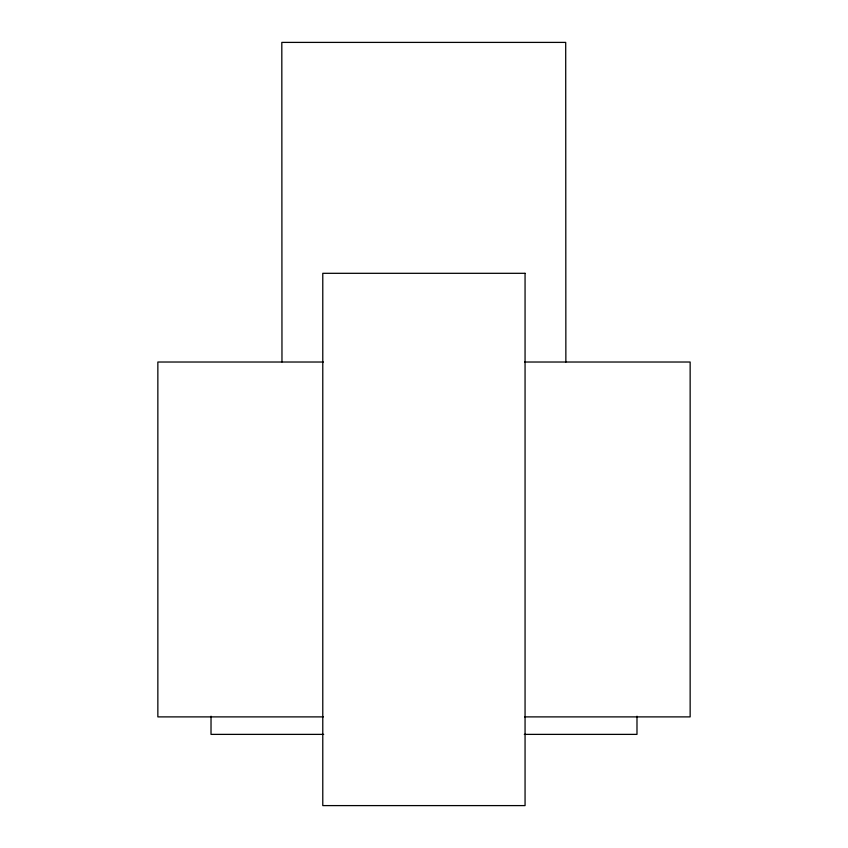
<?xml version="1.0" encoding="UTF-8"?>
<svg xmlns="http://www.w3.org/2000/svg" width="848" height="848" viewBox="0 0 848 848"><rect width="100%" height="100%" fill="white"/><g stroke="black" fill="none" stroke-linecap="round" stroke-linejoin="round"><path stroke-width="1.27" d="M211.035 716.21L211.014 734.379L323.682 734.379M323.364 362.022L157.855 362.022L157.855 716.889L323.364 716.889M524.636 362.022L690.145 362.022L690.145 716.889L524.636 716.889M524.318 734.379L636.986 734.379L636.986 716.21M565.86 362.043L565.701 42.4L281.812 42.4L281.971 361.958M525.06 273.31L322.781 273.31L322.781 805.6L525.06 805.6L525.06 273.31"/></g></svg>
